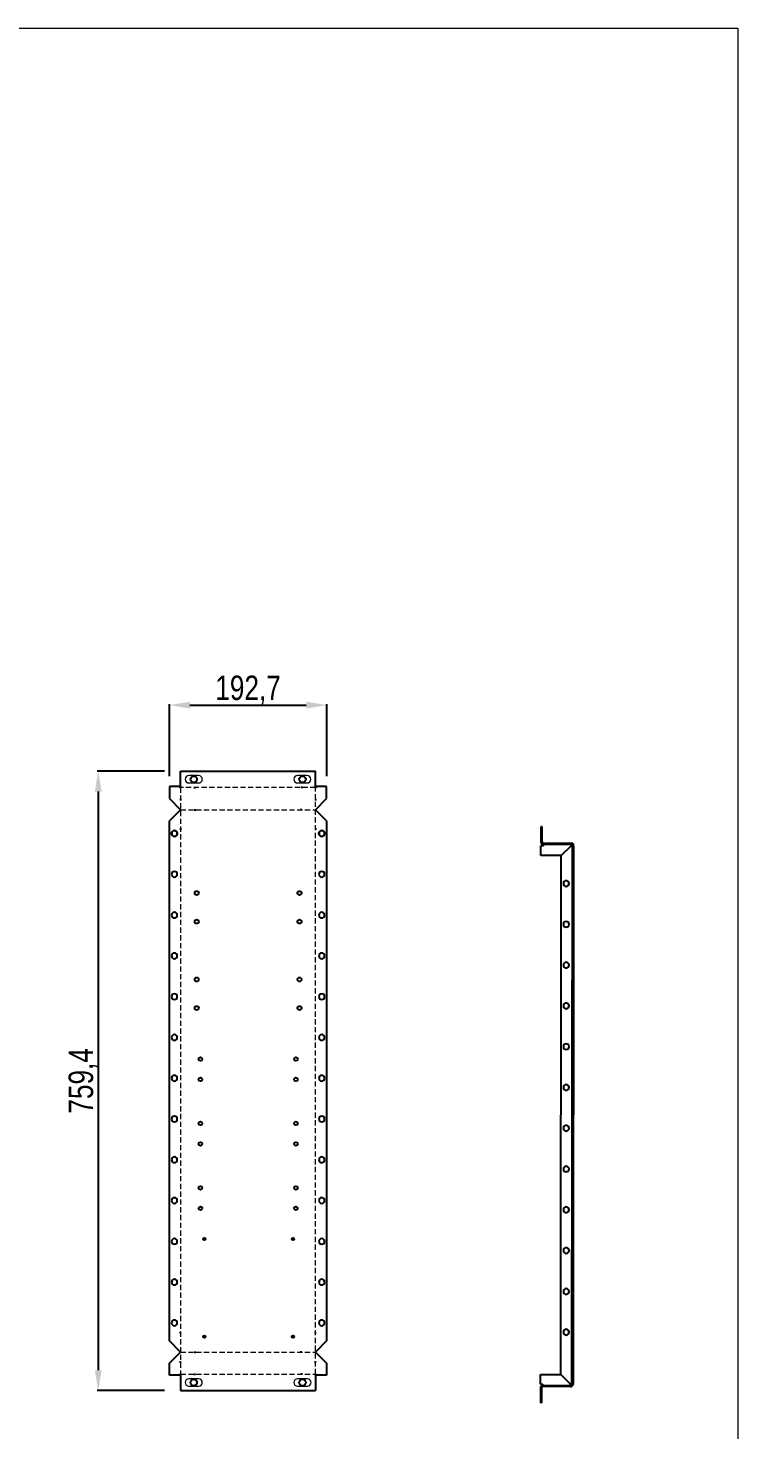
# Model space of a CAD drawing. Header units: inches. Extents: x 21 to 136330, y 8 to 58290.
# Drawn here: x 19608 to 20479, y 28487 to 30206 of the extents above; entities that cross this region are included whole.
import ezdxf
from ezdxf.enums import TextEntityAlignment as Align

# ---------------------------------------------------------------- set-up
doc = ezdxf.new("R2010")
doc.units = ezdxf.units.IN
doc.header["$MEASUREMENT"] = 0
doc.linetypes.add('HIDDEN', pattern=[9.525, 6.35, -3.175])
for name, color, linetype in [('0 @ 1', 7, 'Continuous'), ('@.0.DM. NÉT CHÍNH', 7, 'Continuous'), ('@.DM. ĐIỂM DẤU', 1, 'Continuous')]:
    doc.layers.add(name, color=color, linetype=linetype)
doc.layers.add('0 TĂNG CỨNG', color=7, linetype='Continuous', lineweight=15)
doc.layers.add('@.0.DM. NÉT ĐỨT', color=8, linetype='HIDDEN', lineweight=9)
doc.layers.add('@.0.DM. NÉT KHUẤT', color=199, linetype='Continuous', lineweight=5, transparency=0.2)
doc.styles.add('ARIAL', font='arial.ttf')
doc.styles.add('roman', font='roman.shx', dxfattribs={"width": 0.8})
doc.styles.add('Tahoma (Input Text)', font='tahoma.ttf')
doc.dimstyles.new('Kích thước Duy Mạnh', dxfattribs={"dimtxt": 30, "dimasz": 25, "dimexe": 1.25, "dimexo": 20, "dimtad": 1, "dimdec": 1, "dimtxsty": 'roman', "dimcen": 2.5, "dimclrd": 8, "dimclre": 8, "dimclrt": 2, "dimadec": 0, "dimazin": 0, "dimtfac": 1, "dimtdec": 1, "dimtix": 1, "dimtmove": 0, "dimatfit": 3, "dimfxl": 1, "dimtfillclr": 1, "dimarcsym": 0})

# ---------------------------------------------------------------- blocks, each defined once
blk = doc.blocks.new('*U79')
at = {"layer": '@.0.DM. NÉT CHÍNH'}
for p, q in [((-176.2, 464.6), (-176.2, 483.5)), ((-176.2, 483.5), (-10.9, 483.5)), ((-10.9, 464.6), (-10.9, 483.5)), ((-189.9, 464.6), (-189.9, 450)), ((-177.5, 464.6), (-189.9, 464.6)), ((-176.2, 464.6), (-176.2, 463.3)), ((-10.9, 464.6), (-10.9, 463.3)), ((2.8, 464.6), (-9.6, 464.6)), ((2.8, 450), (2.8, 464.6)), ((-189.9, 450), (-176.2, 436.3)), ((-10.9, 436.3), (2.8, 450)), ((-176.2, 436.3), (-189.9, 422.6)), ((2.8, 422.6), (-10.9, 436.3)), ((-189.9, -215), (-189.9, 422.6)), ((2.8, 422.6), (2.8, -215)), ((-176.2, -228.7), (-189.9, -215)), ((2.8, -215), (-10.9, -228.7)), ((-189.9, -242.4), (-176.2, -228.7)), ((-10.9, -228.7), (2.8, -242.4)), ((-189.9, -257), (-189.9, -242.4)), ((-177.5, -257), (-189.9, -257)), ((-176.2, -257), (-176.2, -255.7)), ((-176.2, -257), (-176.2, -275.9)), ((-10.9, -257), (-10.9, -255.7)), ((-10.9, -257), (-10.9, -275.9)), ((2.8, -257), (-9.6, -257)), ((2.8, -242.4), (2.8, -257)), ((-176.2, -275.9), (-10.9, -275.9))]:
    blk.add_line(p, q, dxfattribs=at)
for centre, radius in [((-160.2, 473.5), 4), ((-26.9, 473.5), 4), ((-183.9, 407.1), 3.5), ((-183.9, 407.1), 3.5), ((-3.2, 407.1), 3.5), ((-3.2, 407.1), 3.5), ((-160.2, -265.9), 4), ((-26.9, -265.9), 4)]:
    blk.add_circle(centre, radius, dxfattribs=at)
for centre, start, end in [((-176.2, 464.6), 180, 270.0018), ((-10.9, 464.6), 269.9982, 0), ((-176.2, -257), 89.9982, 180), ((-10.9, -257), 0, 90.0018)]:
    blk.add_arc(centre, 1.3, start, end, dxfattribs=at)
at = {"layer": '@.0.DM. NÉT ĐỨT'}
for p, q in [((-176.2, 436.3), (-10.9, 436.3)), ((-176.2, -228.7), (-10.9, -228.7))]:
    blk.add_line(p, q, dxfattribs=at)
blk.add_lwpolyline([(-10.9, 463.3), (-176.2, 463.3), (-176.2, -255.7), (-10.9, -255.7)], close=True, dxfattribs=at)
at = {"layer": '@.DM. ĐIỂM DẤU'}
for p, q in [((-176.2, 449.5), (-176.2, 447.5)), ((-160.1, 463.3), (-158.1, 463.3)), ((-26.9, 463.3), (-28.9, 463.3)), ((-10.9, 449.5), (-10.9, 447.5)), ((-159.5, 436.3), (-157.5, 436.3)), ((-27.5, 436.3), (-29.5, 436.3)), ((-176.2, 413.5), (-176.2, 411.5)), ((-10.9, 413.5), (-10.9, 411.5)), ((-176.2, -205.8), (-176.2, -203.8)), ((-10.9, -205.8), (-10.9, -203.8)), ((-176.2, -241.9), (-176.2, -239.9)), ((-159.5, -228.7), (-157.5, -228.7)), ((-27.5, -228.7), (-29.5, -228.7)), ((-10.9, -241.9), (-10.9, -239.9)), ((-160.1, -255.7), (-158.1, -255.7)), ((-26.9, -255.7), (-28.9, -255.7))]:
    blk.add_line(p, q, dxfattribs=at)
blk = doc.blocks.new('*D603')
at = {"color": 8, "lineweight": -2, "ltscale": 10, "transparency": 16777216}
for p, q in [((19781.9, 29288.5), (19781.9, 29376.9)), ((19806.9, 29375.6), (19949.6, 29375.6)), ((19974.6, 29288.5), (19974.6, 29376.9))]:
    blk.add_line(p, q, dxfattribs=at)
at = {"color": 8, "ltscale": 10, "transparency": 16777216}
for points in [[(19806.9, 29379.8), (19806.9, 29371.4), (19781.9, 29375.6)], [(19949.6, 29379.8), (19949.6, 29371.4), (19974.6, 29375.6)]]:
    blk.add_solid(points, dxfattribs=at)
at = {"layer": 'Defpoints', "color": 0, "ltscale": 10, "transparency": 16777216}
for p in [(19974.6, 29375.6), (19781.9, 29268.5), (19974.6, 29268.5)]:
    blk.add_point(p, dxfattribs=at)
at = {"color": 2, "ltscale": 10, "transparency": 16777216, "insert": (19878.2, 29394.1), "char_height": 30, "attachment_point": 5, "style": 'roman'}
blk.add_mtext('192,7', dxfattribs=at)
blk = doc.blocks.new('*D604')
at = {"color": 8, "lineweight": -2, "ltscale": 10, "transparency": 16777216}
for p, q in [((19775.6, 29294.7), (19693.3, 29294.7)), ((19694.5, 29269.7), (19694.5, 28560.3)), ((19775.6, 28535.3), (19693.3, 28535.3))]:
    blk.add_line(p, q, dxfattribs=at)
at = {"color": 8, "ltscale": 10, "transparency": 16777216}
for points in [[(19690.3, 29269.7), (19698.7, 29269.7), (19694.5, 29294.7)], [(19690.3, 28560.3), (19698.7, 28560.3), (19694.5, 28535.3)]]:
    blk.add_solid(points, dxfattribs=at)
at = {"layer": 'Defpoints', "color": 0, "ltscale": 10, "transparency": 16777216}
for p in [(19795.6, 29294.7), (19694.5, 28535.3), (19795.6, 28535.3)]:
    blk.add_point(p, dxfattribs=at)
at = {"color": 2, "ltscale": 10, "transparency": 16777216, "insert": (19676, 28915), "char_height": 30, "attachment_point": 5, "rotation": 90, "style": 'roman'}
blk.add_mtext('759,4', dxfattribs=at)
blk = doc.blocks.new('*U253')
at = {"layer": '@.0.DM. NÉT CHÍNH'}
blk.add_circle((0, 0), 3.5, dxfattribs=at)
blk = doc.blocks.new('*U246')
at = {"color": 0, "linetype": 'ByBlock', "lineweight": -2, "transparency": 16777216}
for p in [(0, 550), (0, 500), (0, 450), (0, 400), (0, 350), (0, 300), (0, 250), (0, 200), (0, 150), (0, 100), (0, 50), (0, 0)]:
    blk.add_blockref('*U253', p, dxfattribs=at)
blk = doc.blocks.new('*U251')
at = {"layer": '@.0.DM. NÉT CHÍNH'}
blk.add_circle((0, 0), 3.5, dxfattribs=at)
blk = doc.blocks.new('*U252')
at = {"color": 0, "linetype": 'ByBlock', "lineweight": -2, "transparency": 16777216}
for p in [(0, 600), (0, 550), (0, 500), (0, 450), (0, 400), (0, 350), (0, 300), (0, 250), (0, 200), (0, 150), (0, 100), (0, 50), (0, 0)]:
    blk.add_blockref('*U251', p, dxfattribs=at)
blk = doc.blocks.new('*U254')
at = {"layer": '@.0.DM. NÉT CHÍNH'}
blk.add_circle((0, 0), 3.5, dxfattribs=at)
blk = doc.blocks.new('*U255')
at = {"color": 0, "linetype": 'ByBlock', "lineweight": -2, "transparency": 16777216}
for p in [(0, 600), (0, 550), (0, 500), (0, 450), (0, 400), (0, 350), (0, 300), (0, 250), (0, 200), (0, 150), (0, 100), (0, 50), (0, 0)]:
    blk.add_blockref('*U254', p, dxfattribs=at)
blk = doc.blocks.new('KHUNG KT1')
at = {"color": 7}
blk.add_lwpolyline([(0, 0), (7128, 0), (7128, -5040), (0, -5040)], close=True, dxfattribs=at)
at = {"color": 1, "style": 'Tahoma (Input Text)', "flags": 8}
for tag, p in [('#03', (1514.7, -4846.3)), ('#01', (328.9, -4851.1)), ('#05', (2819, -4851.1)), ('#07', (4424, -4851.1)), ('#09', (5172.9, -4851.1)), ('#02', (189.8, -4995.1)), ('#04', (1755.3, -4995.1)), ('#06', (2727.8, -4995.1)), ('#08', (4382.7, -4995.1)), ('#10', (5172.9, -4995.1))]:
    blk.add_attdef(tag, p, '', height=60, dxfattribs=at)
blk.add_attdef('#11', text='', height=60, dxfattribs=at).set_placement((6996, -4961.6), align=Align.CENTER)
at = {"layer": '0 TĂNG CỨNG', "color": 1, "style": 'ARIAL'}
blk.add_attdef('#12', (852.8, -4987.6), '', height=60, dxfattribs=at)

msp = doc.modelspace()

# ---------------------------------------------------------------- linework, layer by layer
at = {"color": 2}
for centre, radius in [((19815.3077, 29145.2216), 2.5), ((19941.3077, 29145.2216), 2.5), ((19815.3077, 29110.2216), 2.5), ((19941.3077, 29110.2216), 2.5), ((19815.3077, 29039.2216), 2.5), ((19941.3077, 29039.2216), 2.5), ((19815.3077, 29004.2216), 2.5), ((19941.3077, 29004.2216), 2.5), ((19819.8077, 28941.7216), 2.25), ((19936.8077, 28941.7216), 2.25), ((19819.8077, 28916.7216), 2.25), ((19936.8077, 28916.7216), 2.25), ((19819.8077, 28862.7216), 2.25), ((19936.8077, 28862.7216), 2.25), ((19819.8077, 28837.7216), 2.25), ((19936.8077, 28837.7216), 2.25), ((19819.8077, 28783.7216), 2.25), ((19936.8077, 28783.7216), 2.25), ((19819.8077, 28758.7216), 2.25), ((19936.8077, 28758.7216), 2.25), ((19824.7545, 28721.2216), 1.5), ((19933.3122, 28721.2216), 1.5), ((19824.7545, 28601.5001), 1.5), ((19933.3122, 28601.5001), 1.5)]:
    msp.add_circle(centre, radius, dxfattribs=at)
at = {"layer": '@.0.DM. NÉT CHÍNH'}
for p, q in [((20237.2382, 29226.306), (20237.2382, 29207.806)), ((20238.7382, 29226.306), (20237.2382, 29226.306)), ((20238.7382, 29220.306), (20237.2382, 29220.306)), ((20238.7382, 29207.806), (20238.7382, 29226.306)), ((20238.7382, 29212.306), (20237.2382, 29212.306)), ((20238.7382, 29207.806), (20237.2382, 29207.806)), ((20240.2382, 29203.306), (20237.2382, 29203.306)), ((20237.2382, 29191.306), (20237.2382, 29203.306)), ((20240.2382, 29206.306), (20274.2607, 29206.306)), ((20240.2382, 29203.306), (20240.2382, 29206.306)), ((20274.2607, 29204.806), (20240.2382, 29204.806)), ((20274.19, 29203.306), (20262.19, 29191.306)), ((20262.2607, 29191.2353), (20274.2607, 29203.2353)), ((20274.2607, 29206.306), (20274.2607, 29204.806)), ((20275.1102, 28543.1204), (20275.7607, 29203.306)), ((20275.7607, 29203.306), (20277.2607, 29203.306)), ((20277.2607, 29203.306), (20276.6102, 28543.1204)), ((20262.19, 29191.306), (20237.2382, 29191.306)), ((20261.6102, 28555.1911), (20262.2607, 29191.2353)), ((20236.5877, 28543.1204), (20236.5877, 28555.1204)), ((20236.5877, 28555.1204), (20261.5395, 28555.1204)), ((20261.5395, 28555.1204), (20273.5395, 28543.1204)), ((20273.6102, 28543.1911), (20261.6102, 28555.1911)), ((20236.5877, 28543.1204), (20239.5877, 28543.1204)), ((20238.0877, 28538.6204), (20236.5877, 28538.6204)), ((20236.5877, 28538.6204), (20236.5877, 28520.1204)), ((20238.0877, 28534.1204), (20236.5877, 28534.1204)), ((20238.0877, 28538.6204), (20238.0877, 28520.1204)), ((20239.5877, 28540.1204), (20239.5877, 28543.1204)), ((20239.5877, 28541.6204), (20273.6102, 28541.6204)), ((20273.6102, 28540.1204), (20239.5877, 28540.1204)), ((20273.6102, 28541.6204), (20273.6102, 28540.1204)), ((20276.6102, 28543.1204), (20275.1102, 28543.1204)), ((20238.0877, 28526.1204), (20236.5877, 28526.1204)), ((20238.0877, 28520.1204), (20236.5877, 28520.1204))]:
    msp.add_line(p, q, dxfattribs=at)
for centre, radius, start, end in [((20240.2382, 29207.806), 3, 180, 270), ((20240.2382, 29207.806), 1.5, 180, 270), ((20274.2607, 29203.306), 3, 0, 90), ((20274.2607, 29203.306), 1.5, 0, 90), ((20239.5877, 28538.6204), 3, 90, 180), ((20239.5877, 28538.6204), 1.5, 90, 180), ((20273.6102, 28543.1204), 3, 270, 0), ((20273.6102, 28543.1204), 1.5, 270, 0)]:
    msp.add_arc(centre, radius, start, end, dxfattribs=at)
for points, knots in [([(20274.2607, 29206.306), (20274.2453, 29206.306), (20274.2299, 29205.7379), (20274.2145, 29204.8599), (20274.2064, 29204.3942), (20274.1982, 29203.8505), (20274.19, 29203.306)], [0, 0, 0, 0, 1.026321876, 1.026321876, 1.026321876, 1.570796327, 1.570796327, 1.570796327, 1.570796327]), ([(20274.2607, 29204.806), (20274.2424, 29204.806), (20274.2241, 29204.394), (20274.2058, 29203.8208), (20274.2005, 29203.6563), (20274.1953, 29203.4812), (20274.19, 29203.306)], [0, 0, 0, 0, 1.220509277, 1.220509277, 1.220509277, 1.570796327, 1.570796327, 1.570796327, 1.570796327]), ([(20274.2607, 29203.2353), (20275.2871, 29203.2507), (20276.2953, 29203.2661), (20276.8269, 29203.2815), (20277.1089, 29203.2897), (20277.2607, 29203.2979), (20277.2607, 29203.306)], [0, 0, 0, 0, 1.026321876, 1.026321876, 1.026321876, 1.570796327, 1.570796327, 1.570796327, 1.570796327]), ([(20275.7607, 29203.306), (20275.7607, 29203.2877), (20275.3487, 29203.2694), (20274.7755, 29203.2511), (20274.611, 29203.2458), (20274.4359, 29203.2406), (20274.2607, 29203.2353)], [0, 0, 0, 0, 1.220509277, 1.220509277, 1.220509277, 1.570796327, 1.570796327, 1.570796327, 1.570796327]), ([(20273.6102, 28541.6204), (20273.5919, 28541.6204), (20273.5736, 28542.0325), (20273.5553, 28542.6057), (20273.55, 28542.7702), (20273.5448, 28542.9453), (20273.5395, 28543.1204)], [0, 0, 0, 0, 1.220509277, 1.220509277, 1.220509277, 1.570796327, 1.570796327, 1.570796327, 1.570796327]), ([(20273.5395, 28543.1204), (20273.5549, 28542.0941), (20273.5703, 28541.0858), (20273.5857, 28540.5542), (20273.5939, 28540.2722), (20273.6021, 28540.1204), (20273.6102, 28540.1204)], [0, 0, 0, 0, 1.026321876, 1.026321876, 1.026321876, 1.570796327, 1.570796327, 1.570796327, 1.570796327]), ([(20276.6102, 28543.1204), (20276.6102, 28543.1358), (20276.0421, 28543.1512), (20275.1641, 28543.1666), (20274.6984, 28543.1748), (20274.1547, 28543.183), (20273.6102, 28543.1911)], [0, 0, 0, 0, 1.026321876, 1.026321876, 1.026321876, 1.570796327, 1.570796327, 1.570796327, 1.570796327]), ([(20275.1102, 28543.1204), (20275.1102, 28543.1387), (20274.6982, 28543.1571), (20274.125, 28543.1754), (20273.9605, 28543.1806), (20273.7854, 28543.1859), (20273.6102, 28543.1911)], [0, 0, 0, 0, 1.220509277, 1.220509277, 1.220509277, 1.570796327, 1.570796327, 1.570796327, 1.570796327])]:
    msp.add_open_spline(points, degree=3, knots=knots, dxfattribs=at)
at = {"layer": '@.0.DM. NÉT KHUẤT', "color": 4}
for points in [[(19817.5975, 29280.1618, 1), (19817.5975, 29289.1618), (19811.5975, 29289.1618), (19805.5975, 29289.1618, 1), (19805.5975, 29280.1618), (19811.5975, 29280.1618)], [(19950.739, 29280.1618, 1), (19950.739, 29289.1618), (19944.739, 29289.1618), (19938.739, 29289.1618, 1), (19938.739, 29280.1618), (19944.739, 29280.1618)], [(19817.5975, 28540.7689, 1), (19817.5975, 28549.7689), (19811.5975, 28549.7689), (19805.5975, 28549.7689, 1), (19805.5975, 28540.7689), (19811.5975, 28540.7689)], [(19950.8785, 28540.7689, 1), (19950.8785, 28549.7689), (19944.8785, 28549.7689), (19938.8785, 28549.7689, 1), (19938.8785, 28540.7689), (19944.8785, 28540.7689)]]:
    msp.add_lwpolyline(points, format="xyb", close=True, dxfattribs=at)

# ---------------------------------------------------------------- block references
at = {"color": 2, "xscale": -1, "rotation": 180}
for name, p in [('*U255', (19787.9011, 29218.2304)), ('*U252', (19968.5749, 29218.2304)), ('*U246', (20268.2607, 29156.9076))]:
    msp.add_blockref(name, p, dxfattribs=at)
at = {"layer": '0 TĂNG CỨNG', "color": 1, "xscale": 0.8792977987369557, "yscale": 0.8792977987369557, "zscale": 0.8792977987369557}
msp.add_blockref('KHUNG KT1', (14211.181, 30205.7146), dxfattribs=at)
at = {"layer": '@.0.DM. NÉT CHÍNH'}
msp.add_blockref('*U79', (19971.7617, 28811.1618), dxfattribs=at)

# ---------------------------------------------------------------- dimensions: what is measured, and where the dimension line sits
at = {"layer": '0 @ 1', "ltscale": 10}
dim = msp.add_linear_dim(base=(19974.5749, 29375.609), p1=(19781.9011, 29268.4653), p2=(19974.5749, 29268.4653), dimstyle='Kích thước Duy Mạnh', override={"dimscale": 1, "dimtix": 1, "dimtofl": 1, "dimtmove": 0, "dimatfit": 3}, dxfattribs=at)
dim.commit()
dim.dimension.update_dxf_attribs({"geometry": '*D603', "text_midpoint": (19878.238, 29394.0911)})
dim = msp.add_linear_dim(base=(19694.5, 28535.2689), p1=(19795.5975, 29294.6618), p2=(19795.5975, 28535.2689), angle=90, dimstyle='Kích thước Duy Mạnh', override={"dimscale": 1, "dimtix": 1, "dimtofl": 1, "dimtmove": 0, "dimatfit": 3}, dxfattribs=at)
dim.commit()
dim.dimension.update_dxf_attribs({"geometry": '*D604', "text_midpoint": (19676.0179, 28914.9653)})

doc.saveas('drawing.dxf')
